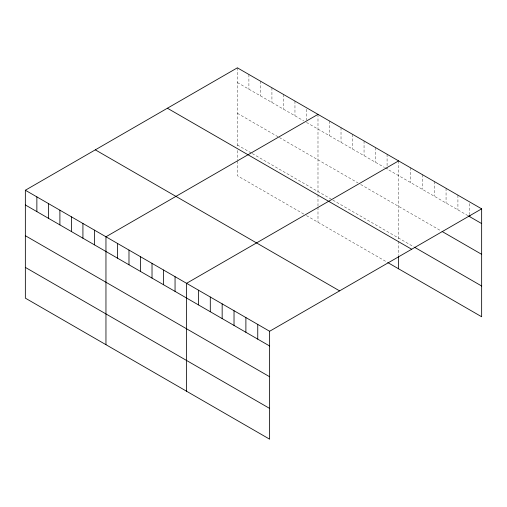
<?xml version="1.0" encoding="UTF-8"?>
<svg xmlns="http://www.w3.org/2000/svg" width="507" height="507" viewBox="0 0 507 507"><rect width="100%" height="100%" fill="white"/><g stroke="black" fill="none" stroke-linecap="round" stroke-linejoin="round"><path stroke-width="0.38" stroke-dasharray="2.54 1.9" d="M237.377 82.546L303.763 120.869M306.475 122.434L384.376 167.411M385.047 167.798L467.809 215.583M237.377 113.295L278.698 137.15M279.376 137.543L357.955 182.907M360.667 184.472L440.786 230.729M237.377 144.977L251.605 153.19M252.283 153.583L332.212 199.733M332.89 200.126L413.756 246.808M303.763 214.055L237.377 175.733L237.377 160.751M306.475 215.621L387.082 262.163M469.786 203.554L469.786 214.398M457.922 195.157L457.922 209.873M446.059 188.306L446.059 203.022M434.195 181.455L434.195 196.171M422.325 174.604L422.325 189.32M410.461 167.754L410.461 182.476M398.597 160.903L398.597 240.426M398.597 241.212L398.597 255.408M387.082 154.255L387.082 168.977M375.567 147.607L375.567 162.329M364.051 140.959L364.051 155.674M352.536 134.311L352.536 149.026M341.021 127.663L341.021 142.378M329.506 121.015L329.506 135.73M317.99 114.367L317.99 193.883M317.99 194.675L317.99 206.501M317.99 207.287L317.99 222.269M306.475 109.265L306.475 120.108M294.96 101.07L294.96 115.786M283.445 94.422L283.445 109.138M271.929 87.774L271.929 102.49M260.414 81.12L260.414 95.842M248.899 74.472L248.899 89.194M237.377 67.824L237.377 147.347M237.377 150.497L237.377 159.959"/><path stroke-width="0.76" d="M25.35 190.239L269.623 331.267L269.623 439.176L25.35 298.148L25.35 190.239L237.377 67.824L481.65 208.852L481.65 316.761L387.76 262.55M317.99 114.367L105.957 236.782L105.957 344.684M398.597 160.903L186.57 283.318L186.57 391.227M269.623 331.267L481.65 208.852M468.468 215.963L481.65 223.574M442.104 231.49L481.65 254.324M414.415 247.194L481.65 286.005M167.411 108.225L411.678 249.254M95.322 149.844L339.589 290.872M25.35 204.961L269.623 345.989M25.35 235.711L269.623 376.739M25.35 267.392L269.623 408.42M469.786 215.171L469.786 216.723M398.597 256.193L398.597 268.811M257.752 324.417L257.752 339.139M245.889 317.566L245.889 332.288M234.025 310.721L234.025 325.437M222.161 303.87L222.161 318.586M210.297 297.02L210.297 311.735M198.433 290.169L198.433 304.884M175.054 276.67L175.054 291.392M163.539 270.022L163.539 284.738M152.024 263.374L152.024 278.09M140.509 256.726L140.509 271.441M128.987 250.078L128.987 264.793M117.472 243.43L117.472 258.145M94.441 230.134L94.441 244.849M82.926 223.486L82.926 238.201M71.411 216.838L71.411 231.553M59.896 210.183L59.896 224.905M48.38 203.535L48.38 218.257M36.865 196.887L36.865 211.609"/></g></svg>
